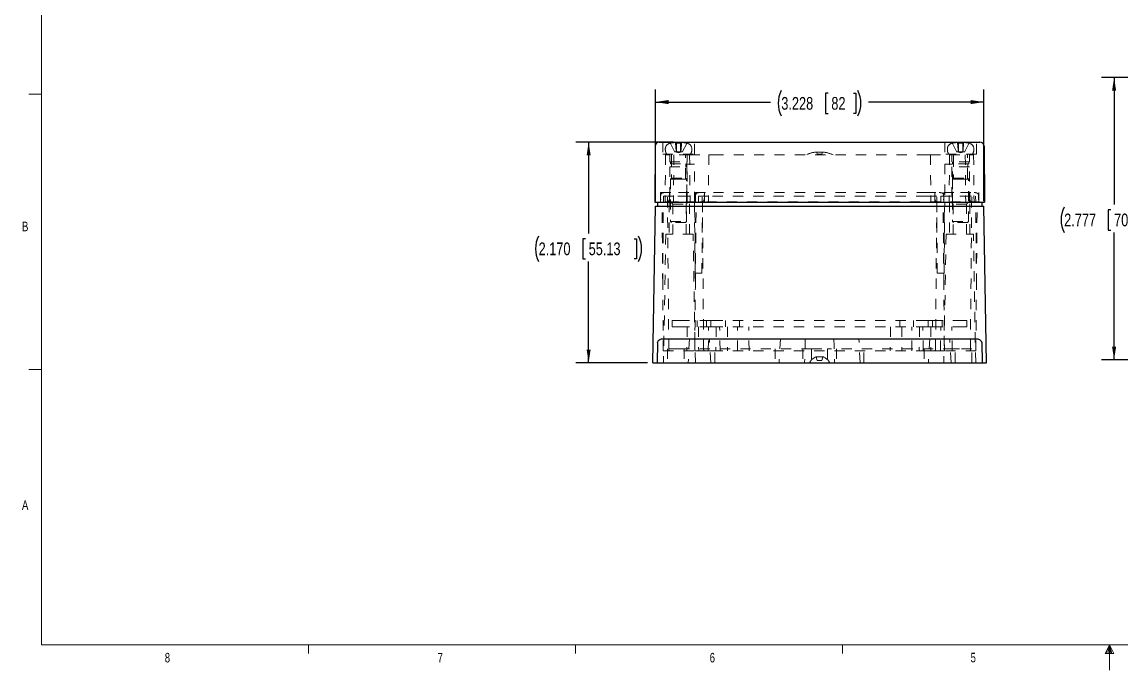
# Model space of a CAD drawing. Header units: inches. Extents: x 0.3 to 21.8, y 0.2 to 16.9.
# Drawn here: x 0.33 to 11.15, y 0.16 to 6.54 of the extents above; entities that cross this region are included whole.
import ezdxf

# ---------------------------------------------------------------- set-up
doc = ezdxf.new("R2010")
doc.units = ezdxf.units.IN
doc.header["$MEASUREMENT"] = 0
doc.linetypes.add('HIDDEN', pattern=[0.075, 0.05, -0.025])
doc.layers.add('SLD-0', color=7, linetype='Continuous')
doc.styles.add('SLDTEXTSTYLE1', font='TXT', dxfattribs={"width": 0.75})
doc.dimstyles.new('SLDDIMSTYLE0', dxfattribs={"dimtxt": 0.125, "dimasz": 0.13, "dimexe": 0, "dimexo": 0.0625, "dimgap": 0.03125, "dimtad": 0, "dimtih": 1, "dimtoh": 1, "dimdec": 3, "dimrnd": 1e-09, "dimzin": 4, "dimdsep": 46, "dimtxsty": 'SLDTEXTSTYLE1', "dimsah": 1, "dimcen": 0.09, "dimadec": 0, "dimazin": 1, "dimtfac": 1, "dimtdec": 3, "dimtofl": 0, "dimtmove": 0, "dimatfit": 3, "dimfxl": 0, "dimfrac": 2, "dimtolj": 1, "dimtzin": 12, "dimarcsym": 0})
doc.dimstyles.new('SLDDIMSTYLE1', dxfattribs={"dimtxt": 0.125, "dimasz": 0.13, "dimexe": 0, "dimexo": 0.0625, "dimgap": 0.03125, "dimtad": 0, "dimtih": 1, "dimtoh": 1, "dimdec": 3, "dimrnd": 1e-09, "dimzin": 12, "dimdsep": 46, "dimtxsty": 'SLDTEXTSTYLE1', "dimsah": 1, "dimcen": 0.09, "dimadec": 0, "dimazin": 3, "dimtfac": 1, "dimtdec": 3, "dimtofl": 0, "dimtmove": 0, "dimatfit": 3, "dimfxl": 0, "dimfrac": 2, "dimtolj": 1, "dimtzin": 12, "dimarcsym": 0})

# ---------------------------------------------------------------- blocks, each defined once
blk = doc.blocks.new('_D')
at = {"layer": 'SLD-0', "color": 59}
for p, q in [((6.737, 5.356), (5.778, 5.356)), ((5.903, 5.356), (5.903, 4.457)), ((5.871, 4.406), (5.845, 4.406)), ((5.845, 4.406), (5.845, 4.207)), ((6.35, 4.406), (6.375, 4.406)), ((6.375, 4.406), (6.375, 4.207)), ((5.845, 4.207), (5.871, 4.207)), ((5.903, 3.186), (5.903, 4.182)), ((6.375, 4.207), (6.35, 4.207)), ((6.483, 3.186), (5.778, 3.186))]:
    blk.add_line(p, q, dxfattribs=at)
for centre, start, end in [((5.66, 4.307), 153.4349, 206.5651), ((6.145, 4.307), 333.4349, 26.5651)]:
    blk.add_arc(centre, 0.279, start, end, dxfattribs=at)
for points in [[(5.903, 5.356), (5.883, 5.226), (5.923, 5.226)], [(5.903, 3.186), (5.923, 3.316), (5.883, 3.316)]]:
    blk.add_solid(points, dxfattribs=at)
at = {"layer": 'SLD-0', "color": 59, "char_height": 0.125, "attachment_point": 1, "style": 'SLDTEXTSTYLE1'}
for s, insert in [('2.170', (5.411, 4.369)), ('55.13', (5.903, 4.369))]:
    blk.add_mtext(s, dxfattribs=dict(at, insert=insert))
blk = doc.blocks.new('_D_1')
at = {"layer": 'SLD-0'}
for p, q in [((6.559, 4.776), (6.559, 5.875)), ((9.788, 4.776), (9.788, 5.875)), ((6.559, 5.75), (7.692, 5.75)), ((8.257, 5.837), (8.232, 5.837)), ((8.232, 5.837), (8.232, 5.639)), ((8.506, 5.837), (8.531, 5.837)), ((8.531, 5.837), (8.531, 5.639)), ((9.788, 5.75), (8.655, 5.75)), ((8.232, 5.639), (8.257, 5.639)), ((8.531, 5.639), (8.506, 5.639))]:
    blk.add_line(p, q, dxfattribs=at)
for centre, start, end in [((8.046, 5.738), 153.4349, 206.5651), ((8.301, 5.738), 333.4349, 26.5651)]:
    blk.add_arc(centre, 0.279, start, end, dxfattribs=at)
for points in [[(6.559, 5.75), (6.689, 5.73), (6.689, 5.77)], [(9.788, 5.75), (9.658, 5.77), (9.658, 5.73)]]:
    blk.add_solid(points, dxfattribs=at)
at = {"layer": 'SLD-0', "char_height": 0.125, "attachment_point": 1, "style": 'SLDTEXTSTYLE1'}
for s, insert in [('3.228', (7.797, 5.8)), ('82', (8.289, 5.8))]:
    blk.add_mtext(s, dxfattribs=dict(at, insert=insert))
blk = doc.blocks.new('_D_5')
at = {"layer": 'SLD-0'}
for p, q in [((11.777, 5.992), (10.944, 5.992)), ((11.069, 5.992), (11.069, 4.741)), ((11.038, 4.69), (11.012, 4.69)), ((11.012, 4.69), (11.012, 4.491)), ((11.517, 4.69), (11.542, 4.69)), ((11.542, 4.69), (11.542, 4.491)), ((11.012, 4.491), (11.038, 4.491)), ((11.069, 3.215), (11.069, 4.466)), ((11.542, 4.491), (11.517, 4.491)), ((11.777, 3.215), (10.944, 3.215))]:
    blk.add_line(p, q, dxfattribs=at)
for centre, start, end in [((10.827, 4.591), 153.4349, 206.5651), ((11.312, 4.591), 333.4349, 26.5651)]:
    blk.add_arc(centre, 0.279, start, end, dxfattribs=at)
for points in [[(11.069, 5.992), (11.049, 5.862), (11.089, 5.862)], [(11.069, 3.215), (11.089, 3.345), (11.049, 3.345)]]:
    blk.add_solid(points, dxfattribs=at)
at = {"layer": 'SLD-0', "char_height": 0.125, "attachment_point": 1, "style": 'SLDTEXTSTYLE1'}
for s, insert in [('2.777', (10.578, 4.653)), ('70.53', (11.069, 4.653))]:
    blk.add_mtext(s, dxfattribs=dict(at, insert=insert))

msp = doc.modelspace()

# ---------------------------------------------------------------- linework, layer by layer
at = {"color": 7, "linetype": 'Continuous', "lineweight": 0}
for p, q in [((0.5229, 16.6606), (0.5229, 0.4106)), ((0.5229, 5.8276), (0.3979, 5.8276)), ((0.5229, 3.1196), (0.3979, 3.1196)), ((21.5229, 0.4106), (0.5229, 0.4106)), ((3.1479, 0.4106), (3.1479, 0.3258)), ((5.7729, 0.4106), (5.7729, 0.3258)), ((8.3979, 0.4106), (8.3979, 0.3258)), ((11.0229, 0.4106), (10.9809, 0.325)), ((10.9809, 0.325), (11.067, 0.325)), ((11.0229, 0.4106), (10.9891, 0.325)), ((11.0229, 0.4106), (11.0086, 0.325)), ((11.0229, 0.4106), (11.0229, 0.1629)), ((11.0229, 0.4106), (11.067, 0.325)), ((11.0229, 0.4106), (11.046, 0.325)), ((11.0229, 0.4106), (11.0358, 0.325))]:
    msp.add_line(p, q, dxfattribs=at)
at = {"color": 7, "linetype": 'Continuous', "lineweight": 30}
for p, q in [((6.5569, 5.3164), (6.5521, 4.7655)), ((6.5969, 5.3561), (6.7871, 5.3561)), ((6.7871, 5.3561), (9.5601, 5.3561)), ((9.5601, 5.3561), (9.7503, 5.3561)), ((9.7903, 5.3164), (9.7951, 4.7655)), ((6.5521, 4.7655), (6.7871, 4.7655)), ((6.5794, 4.7655), (6.5794, 4.7261)), ((6.7871, 4.7655), (9.5601, 4.7655)), ((9.5601, 4.7655), (9.7951, 4.7655)), ((9.7678, 4.7655), (9.7678, 4.7261)), ((6.5325, 3.1857), (6.5594, 4.7261)), ((6.5594, 4.7261), (6.7956, 4.7261)), ((6.7956, 4.7261), (9.5515, 4.7261)), ((9.5515, 4.7261), (9.7878, 4.7261)), ((9.8147, 3.1857), (9.7878, 4.7261)), ((6.5796, 3.3833), (6.5764, 3.1857)), ((6.6365, 3.4219), (6.7573, 3.4219)), ((6.7573, 3.4219), (6.9061, 3.4219)), ((6.9061, 3.4219), (9.4411, 3.4219)), ((9.4411, 3.4219), (9.5899, 3.4219)), ((9.5899, 3.4219), (9.7107, 3.4219)), ((9.7676, 3.3833), (9.7708, 3.1857)), ((6.5325, 3.1857), (6.5764, 3.1857)), ((6.5764, 3.1857), (6.7159, 3.1857)), ((6.7159, 3.1857), (6.9061, 3.1857)), ((6.9061, 3.1857), (9.4411, 3.1857)), ((9.4411, 3.1857), (9.6312, 3.1857)), ((9.6312, 3.1857), (9.7708, 3.1857)), ((9.7708, 3.1857), (9.8147, 3.1857))]:
    msp.add_line(p, q, dxfattribs=at)
at = {"color": 7, "linetype": 'HIDDEN', "lineweight": 0}
for p, q in [((6.6321, 5.3561), (6.6321, 5.238)), ((6.7074, 5.3422), (6.747, 5.2628)), ((6.7569, 5.3521), (6.7618, 5.3521)), ((6.7668, 5.3421), (6.7668, 5.26)), ((6.8074, 5.26), (6.8074, 5.3421)), ((6.8124, 5.3521), (6.8173, 5.3521)), ((6.8272, 5.2628), (6.8668, 5.3422)), ((6.8668, 5.3422), (6.867, 5.3426)), ((6.9421, 5.238), (6.9421, 5.3561)), ((9.4051, 5.3561), (9.4051, 5.238)), ((9.4804, 5.3422), (9.4802, 5.3426)), ((9.4804, 5.3422), (9.52, 5.2628)), ((9.5299, 5.3521), (9.5348, 5.3521)), ((9.5398, 5.3421), (9.5398, 5.26)), ((9.5804, 5.26), (9.5804, 5.3421)), ((9.5854, 5.3521), (9.5903, 5.3521)), ((9.6002, 5.2628), (9.6398, 5.3422)), ((9.6398, 5.3422), (9.64, 5.3426)), ((9.7151, 5.238), (9.7151, 5.3561)), ((6.6321, 5.238), (6.9421, 5.238)), ((6.6591, 5.2311), (6.6551, 4.7675)), ((6.6606, 5.2311), (6.6591, 5.2311)), ((6.8946, 5.2311), (6.6606, 5.2311)), ((6.7011, 5.238), (6.7011, 5.163)), ((6.7182, 5.238), (6.7182, 5.0017)), ((6.7411, 5.2311), (6.7371, 4.7675)), ((6.7515, 5.26), (6.754, 5.26)), ((6.754, 5.26), (6.765, 5.26)), ((6.7571, 5.26), (6.7871, 5.2503)), ((6.765, 5.26), (6.7668, 5.26)), ((6.7668, 5.26), (6.7673, 5.26)), ((6.7673, 5.26), (6.8068, 5.26)), ((6.7871, 5.2503), (6.8171, 5.26)), ((6.8068, 5.26), (6.8074, 5.26)), ((6.8074, 5.26), (6.8092, 5.26)), ((6.8092, 5.26), (6.8202, 5.26)), ((6.8202, 5.26), (6.8227, 5.26)), ((6.856, 5.0017), (6.856, 5.238)), ((6.8731, 5.163), (6.8731, 5.238)), ((6.896, 5.2311), (6.8946, 5.2311)), ((6.896, 5.2311), (6.9001, 4.7675)), ((6.896, 5.2311), (7.0841, 5.2311)), ((7.0841, 5.2311), (7.0801, 4.7675)), ((7.0841, 5.2311), (7.1301, 5.2311)), ((7.1301, 5.2311), (9.2171, 5.2311)), ((8.202, 5.2586), (8.1451, 5.2586)), ((8.1451, 5.2586), (8.1511, 5.2363)), ((8.1961, 5.2363), (8.1511, 5.2363)), ((8.1961, 5.2363), (8.202, 5.2586)), ((9.2171, 5.2311), (9.263, 5.2311)), ((9.263, 5.2311), (9.2671, 4.7675)), ((9.263, 5.2311), (9.4511, 5.2311)), ((9.7151, 5.238), (9.4051, 5.238)), ((9.4511, 5.2311), (9.4471, 4.7675)), ((9.4511, 5.2311), (9.4525, 5.2311)), ((9.4525, 5.2311), (9.6866, 5.2311)), ((9.4741, 5.238), (9.4741, 5.163)), ((9.4912, 5.238), (9.4912, 5.0017)), ((9.5245, 5.26), (9.527, 5.26)), ((9.527, 5.26), (9.538, 5.26)), ((9.5301, 5.26), (9.5601, 5.2503)), ((9.538, 5.26), (9.5398, 5.26)), ((9.5398, 5.26), (9.5403, 5.26)), ((9.5403, 5.26), (9.5798, 5.26)), ((9.5601, 5.2503), (9.5901, 5.26)), ((9.5798, 5.26), (9.5804, 5.26)), ((9.5804, 5.26), (9.5822, 5.26)), ((9.5822, 5.26), (9.5932, 5.26)), ((9.5932, 5.26), (9.5957, 5.26)), ((9.606, 5.2311), (9.6101, 4.7675)), ((9.629, 5.0017), (9.629, 5.238)), ((9.6461, 5.163), (9.6461, 5.238)), ((9.6866, 5.2311), (9.688, 5.2311)), ((9.688, 5.2311), (9.6921, 4.7675)), ((6.7011, 5.163), (6.8731, 5.163)), ((6.7011, 5.113), (6.8731, 5.113)), ((6.7011, 5.113), (6.7011, 4.7675)), ((6.7071, 5.163), (6.7071, 5.143)), ((6.7071, 5.143), (6.8671, 5.143)), ((6.7161, 5.143), (6.7161, 5.113)), ((6.8581, 5.113), (6.8581, 5.143)), ((6.8671, 5.143), (6.8671, 5.163)), ((6.9421, 5.1405), (6.8671, 5.1405)), ((6.8671, 5.1405), (6.8671, 4.7675)), ((6.8731, 4.7675), (6.8731, 5.113)), ((6.9421, 4.7675), (6.9421, 5.1405)), ((9.4051, 5.1405), (9.4801, 5.1405)), ((9.4051, 5.1405), (9.4051, 4.7675)), ((9.6461, 5.163), (9.4741, 5.163)), ((9.6461, 5.113), (9.4741, 5.113)), ((9.4741, 5.113), (9.4741, 4.7675)), ((9.4801, 5.163), (9.4801, 5.143)), ((9.6401, 5.143), (9.4801, 5.143)), ((9.4801, 4.7675), (9.4801, 5.1405)), ((9.4891, 5.143), (9.4891, 5.113)), ((9.6311, 5.113), (9.6311, 5.143)), ((9.6401, 5.143), (9.6401, 5.163)), ((9.6461, 4.7675), (9.6461, 5.113)), ((6.7182, 5.0017), (6.7083, 4.9919)), ((6.7871, 4.9919), (6.7083, 4.9919)), ((6.7083, 4.9919), (6.7083, 4.5746)), ((6.7182, 5.0017), (6.856, 5.0017)), ((6.8658, 4.9919), (6.7871, 4.9919)), ((6.8658, 4.9919), (6.856, 5.0017)), ((6.8658, 4.5746), (6.8658, 4.9919)), ((9.4912, 5.0017), (9.4813, 4.9919)), ((9.5601, 4.9919), (9.4813, 4.9919)), ((9.4813, 4.9919), (9.4813, 4.5746)), ((9.4912, 5.0017), (9.629, 5.0017)), ((9.6388, 4.9919), (9.5601, 4.9919)), ((9.6388, 4.9919), (9.629, 5.0017)), ((9.6388, 4.5746), (9.6388, 4.9919)), ((6.7871, 4.7675), (6.6021, 4.7675)), ((6.6021, 4.7675), (6.6021, 4.7655)), ((6.6097, 4.8595), (6.6097, 4.7675)), ((6.6097, 4.8595), (6.7871, 4.8595)), ((6.6314, 3.9634), (6.6244, 4.7655)), ((6.6314, 3.9634), (6.6366, 4.7655)), ((6.6314, 3.9634), (6.6375, 4.7655)), ((6.6395, 4.8246), (6.639, 4.7655)), ((6.6395, 4.8246), (6.7787, 4.8246)), ((6.691, 3.3137), (6.6778, 4.8246)), ((6.6956, 4.7655), (6.6956, 4.4505)), ((6.6956, 4.7655), (6.6956, 4.4505)), ((6.6977, 4.8595), (6.6977, 4.7675)), ((6.712, 4.7655), (6.7307, 4.7468)), ((6.7787, 4.8246), (6.7956, 4.8246)), ((6.7871, 4.8595), (6.7891, 4.8595)), ((9.5601, 4.7675), (6.7871, 4.7675)), ((6.7891, 4.8595), (6.9527, 4.8595)), ((6.7956, 4.8246), (6.9822, 4.8246)), ((6.8606, 4.7468), (6.8793, 4.7655)), ((6.8956, 4.4505), (6.8956, 4.7655)), ((6.8956, 4.4505), (6.8956, 4.7655)), ((6.9435, 4.7655), (6.9497, 4.0655)), ((6.9524, 3.9634), (6.9475, 4.7655)), ((6.9524, 3.9634), (6.9594, 4.7655)), ((6.9527, 4.8595), (7.1301, 4.8595)), ((6.9527, 4.8595), (6.9527, 4.7675)), ((6.9822, 4.8246), (6.9817, 4.7655)), ((6.9822, 4.8246), (7.1214, 4.8246)), ((7.0162, 4.0655), (7.0223, 4.7655)), ((7.0337, 3.3137), (7.0206, 4.8246)), ((7.0407, 4.8595), (7.0407, 4.7675)), ((7.1214, 4.8246), (9.2258, 4.8246)), ((7.1301, 4.8595), (9.2171, 4.8595)), ((9.2171, 4.8595), (9.3945, 4.8595)), ((9.2258, 4.8246), (9.365, 4.8246)), ((9.3065, 4.8595), (9.3065, 4.7675)), ((9.3134, 3.3137), (9.3266, 4.8246)), ((9.3249, 4.7655), (9.331, 4.0655)), ((9.365, 4.8246), (9.3655, 4.7655)), ((9.365, 4.8246), (9.5515, 4.8246)), ((9.3948, 3.9634), (9.3878, 4.7655)), ((9.3945, 4.8595), (9.3945, 4.7675)), ((9.3945, 4.8595), (9.5581, 4.8595)), ((9.3948, 3.9634), (9.3997, 4.7655)), ((9.3975, 4.0655), (9.4036, 4.7655)), ((9.4515, 4.7655), (9.4515, 4.4505)), ((9.4515, 4.7655), (9.4515, 4.4505)), ((9.4679, 4.7655), (9.4866, 4.7468)), ((9.5515, 4.8246), (9.5685, 4.8246)), ((9.5581, 4.8595), (9.5601, 4.8595)), ((9.5601, 4.8595), (9.7375, 4.8595)), ((9.7451, 4.7675), (9.5601, 4.7675)), ((9.5685, 4.8246), (9.7077, 4.8246)), ((9.6165, 4.7468), (9.6352, 4.7655)), ((9.6495, 4.8595), (9.6495, 4.7675)), ((9.6515, 4.4505), (9.6515, 4.7655)), ((9.6515, 4.4505), (9.6515, 4.7655)), ((9.6561, 3.3137), (9.6693, 4.8246)), ((9.7077, 4.8246), (9.7082, 4.7655)), ((9.7158, 3.9634), (9.7097, 4.7655)), ((9.7158, 3.9634), (9.7106, 4.7655)), ((9.7158, 3.9634), (9.7228, 4.7655)), ((9.7375, 4.8595), (9.7375, 4.7675)), ((9.7451, 4.7675), (9.7451, 4.7655)), ((6.7307, 4.7468), (6.8606, 4.7468)), ((6.7307, 4.7468), (6.7307, 4.4505)), ((6.8606, 4.4505), (6.8606, 4.7468)), ((9.6165, 4.7468), (9.4866, 4.7468)), ((9.4866, 4.7468), (9.4866, 4.4505)), ((9.6165, 4.4505), (9.6165, 4.7468)), ((6.7083, 4.5746), (6.8658, 4.5746)), ((6.7083, 4.5746), (6.7182, 4.5647)), ((6.856, 4.5647), (6.7182, 4.5647)), ((6.856, 4.5647), (6.8658, 4.5746)), ((9.4813, 4.5746), (9.6388, 4.5746)), ((9.4813, 4.5746), (9.4912, 4.5647)), ((9.629, 4.5647), (9.4912, 4.5647)), ((9.629, 4.5647), (9.6388, 4.5746)), ((6.6612, 4.4505), (6.6391, 3.1857)), ((6.9301, 4.4505), (6.6612, 4.4505)), ((6.9521, 3.1857), (6.9301, 4.4505)), ((9.4171, 4.4505), (9.395, 3.1857)), ((9.4171, 4.4505), (9.686, 4.4505)), ((9.708, 3.1857), (9.686, 4.4505)), ((7.0162, 4.0655), (6.9497, 4.0655)), ((9.331, 4.0655), (9.3975, 4.0655)), ((6.7257, 3.6025), (6.7257, 3.54)), ((6.7257, 3.6025), (6.7844, 3.6025)), ((6.7844, 3.6025), (6.7956, 3.6025)), ((6.7956, 3.6025), (7.0627, 3.6025)), ((6.9696, 3.6025), (6.9696, 3.54)), ((7.0627, 3.6025), (7.0627, 3.54)), ((7.0627, 3.6025), (7.1214, 3.6025)), ((7.1046, 3.54), (7.1046, 3.6025)), ((7.1214, 3.6025), (9.2258, 3.6025)), ((7.2501, 3.6025), (7.2501, 3.54)), ((7.3851, 3.54), (7.3851, 3.6025)), ((8.9621, 3.6025), (8.9621, 3.54)), ((9.0971, 3.54), (9.0971, 3.6025)), ((9.2258, 3.6025), (9.2845, 3.6025)), ((9.2426, 3.6025), (9.2426, 3.54)), ((9.2845, 3.6025), (9.2845, 3.54)), ((9.2845, 3.6025), (9.5515, 3.6025)), ((9.3776, 3.54), (9.3776, 3.6025)), ((9.5515, 3.6025), (9.5628, 3.6025)), ((9.5628, 3.6025), (9.6215, 3.6025)), ((9.6215, 3.6025), (9.6215, 3.54)), ((6.7257, 3.54), (6.7844, 3.54)), ((6.7844, 3.54), (6.7956, 3.54)), ((6.7956, 3.54), (7.0627, 3.54)), ((6.8728, 3.54), (6.8687, 3.3038)), ((6.9826, 3.54), (6.9847, 3.3038)), ((7.0627, 3.54), (7.1214, 3.54)), ((7.079, 3.3038), (7.0811, 3.54)), ((7.1214, 3.54), (9.2258, 3.54)), ((7.1582, 3.54), (7.1541, 3.3038)), ((7.195, 3.3038), (7.1909, 3.54)), ((7.2681, 3.54), (7.2681, 3.3038)), ((7.3665, 3.3038), (7.3665, 3.54)), ((7.4805, 3.3038), (7.4763, 3.54)), ((8.8708, 3.54), (8.8667, 3.3038)), ((8.9807, 3.54), (8.9807, 3.3038)), ((9.0791, 3.3038), (9.0791, 3.54)), ((9.1563, 3.54), (9.1521, 3.3038)), ((9.1931, 3.3038), (9.1889, 3.54)), ((9.2258, 3.54), (9.2845, 3.54)), ((9.2661, 3.54), (9.2682, 3.3038)), ((9.2845, 3.54), (9.5515, 3.54)), ((9.3625, 3.3038), (9.3645, 3.54)), ((9.4785, 3.3038), (9.4744, 3.54)), ((9.5515, 3.54), (9.5628, 3.54)), ((9.5628, 3.54), (9.6215, 3.54)), ((6.8941, 3.4219), (6.8817, 3.1857)), ((7.1033, 3.1857), (7.0909, 3.4219)), ((7.7878, 3.4219), (7.7754, 3.1857)), ((8.5718, 3.1857), (8.5594, 3.4219)), ((9.2563, 3.4219), (9.2439, 3.1857)), ((9.4655, 3.1857), (9.4531, 3.4219)), ((6.6372, 3.3038), (6.9467, 3.3038)), ((6.6775, 3.3235), (6.6785, 3.3235)), ((6.6775, 3.3235), (6.6775, 3.1857)), ((6.7987, 3.3235), (6.6785, 3.3235)), ((6.8581, 3.3235), (6.7987, 3.3235)), ((6.8411, 3.3235), (6.8411, 3.1857)), ((8.0954, 3.3235), (6.8581, 3.3235)), ((6.9467, 3.3038), (7.0437, 3.3038)), ((7.0437, 3.3038), (7.1214, 3.3038)), ((7.1214, 3.3038), (9.2258, 3.3038)), ((7.1439, 3.1857), (7.1439, 3.3235)), ((7.7378, 3.3235), (7.7378, 3.1857)), ((8.0078, 3.3235), (8.0078, 3.1857)), ((8.0954, 3.3235), (8.0954, 3.1857)), ((8.0954, 3.3235), (8.2517, 3.3235)), ((9.4891, 3.3235), (8.2517, 3.3235)), ((8.2517, 3.3235), (8.2517, 3.1857)), ((8.3393, 3.3235), (8.3393, 3.1857)), ((8.6094, 3.1857), (8.6094, 3.3235)), ((9.2033, 3.3235), (9.2033, 3.1857)), ((9.2258, 3.3038), (9.3034, 3.3038)), ((9.3034, 3.3038), (9.4005, 3.3038)), ((9.71, 3.3038), (9.4005, 3.3038)), ((9.5485, 3.3235), (9.4891, 3.3235)), ((9.5061, 3.1857), (9.5061, 3.3235)), ((9.6687, 3.3235), (9.5485, 3.3235)), ((9.6697, 3.3235), (9.6687, 3.3235)), ((9.6697, 3.1857), (9.6697, 3.3235)), ((8.1413, 3.2442), (8.1736, 3.2442)), ((8.1413, 3.2442), (8.151, 3.2081)), ((8.151, 3.2081), (8.1736, 3.2081)), ((8.1736, 3.2442), (8.2058, 3.2442)), ((8.1736, 3.2081), (8.1962, 3.2081)), ((8.1962, 3.2081), (8.2058, 3.2442))]:
    msp.add_line(p, q, dxfattribs=at)
at = {"color": 7, "linetype": 'HIDDEN', "lineweight": 0, "flags": 128}
for points in [[(6.7716, 5.345), (6.7716, 5.3449), (6.7715, 5.3447)], [(6.8026, 5.345), (6.8026, 5.3449), (6.8026, 5.3447)], [(9.5756, 5.345), (9.5756, 5.3449), (9.5756, 5.3447)]]:
    msp.add_lwpolyline(points, dxfattribs=at)
at = {"color": 7, "linetype": 'Continuous', "lineweight": 30}
for centre, start, end in [((6.5969, 5.3161), 90, 179.5), ((9.7503, 5.3161), 0.5, 90)]:
    msp.add_arc(centre, 0.04, start, end, dxfattribs=at)
at = {"color": 7, "linetype": 'HIDDEN', "lineweight": 0}
for centre, radius, start, end in [((6.7156, 5.2877), 0.0591, 109.02617, 180), ((6.7477, 5.1947), 0.1575, 107.16695, 109.02617), ((6.7027, 5.3403), 0.005, 26.49645, 107.18274), ((6.7618, 5.3471), 0.005, 0, 90), ((6.8124, 5.3471), 0.005, 90, 180), ((6.8714, 5.3403), 0.005, 72.83859, 153.50355), ((6.8265, 5.1947), 0.1575, 70.97383, 72.84948), ((6.8585, 5.2877), 0.0591, 0, 70.97383), ((9.4886, 5.2877), 0.0591, 109.02617, 180), ((9.5207, 5.1947), 0.1575, 107.16695, 109.02617), ((9.4757, 5.3403), 0.005, 26.49645, 107.18274), ((9.5348, 5.3471), 0.005, 0, 90), ((9.5854, 5.3471), 0.005, 90, 180), ((9.6444, 5.3403), 0.005, 72.83859, 153.50355), ((9.5995, 5.1947), 0.1575, 70.97383, 72.84948), ((9.6315, 5.2877), 0.0591, 0, 70.97383), ((6.7672, 5.2877), 0.1106, 180, 206.715), ((6.7515, 5.265), 0.005, 206.49645, 270), ((6.8227, 5.265), 0.005, 270, 333.50355), ((6.807, 5.2877), 0.1106, 333.285, 0), ((8.1736, 4.9402), 0.3197, 95.10764, 114.48823), ((8.1736, 4.9402), 0.3197, 65.51177, 84.89236), ((9.5402, 5.2877), 0.1106, 180, 206.715), ((9.5245, 5.265), 0.005, 206.49645, 270), ((9.5957, 5.265), 0.005, 270, 333.50355), ((9.58, 5.2877), 0.1106, 333.285, 0), ((6.701, 3.3138), 0.01, 180.5, 270), ((7.0437, 3.3138), 0.01, 180.5, 270), ((9.3034, 3.3138), 0.01, 270, 359.5), ((9.6461, 3.3138), 0.01, 270, 359.5), ((8.1736, 3.14), 0.109, 107.20587, 155.22416), ((8.1736, 3.14), 0.109, 24.77584, 72.79413)]:
    msp.add_arc(centre, radius, start, end, dxfattribs=at)
for centre, major_axis, start_param, end_param in [((6.7718, 5.265), (0.00487, 0.00487), 3.3728178, 4.4811638), ((6.8024, 5.265), (0.00487, -0.00487), 4.9436141, 6.0519602), ((9.5448, 5.265), (0.00487, 0.00487), 3.3728178, 4.4811638), ((9.5754, 5.265), (0.00487, -0.00487), 4.9436141, 6.0519602)]:
    msp.add_ellipse(centre, major_axis=major_axis, ratio=0.2354361, start_param=start_param, end_param=end_param, dxfattribs=at)
for points, knots in [([(6.7118, 5.3469), (6.7114, 5.3468), (6.7097, 5.3464), (6.7071, 5.3458), (6.7046, 5.3452), (6.7033, 5.345), (6.7029, 5.3449), (6.7029, 5.3449), (6.7032, 5.3449), (6.7039, 5.3449), (6.705, 5.3446), (6.7062, 5.3438), (6.7071, 5.3429), (6.7073, 5.3423), (6.7073, 5.3422)], [0, 0, 0, 0, 0.0681395, 0.264195, 0.4334953, 0.5632158, 0.635245, 0.6847721, 0.7169158, 0.7527556, 0.8183394, 0.8967597, 0.9855689, 1, 1, 1, 1]), ([(6.7569, 5.3521), (6.7433, 5.3515), (6.7281, 5.3509), (6.7134, 5.3473), (6.7118, 5.3469)], [0, 0, 0, 0, 0.8950972, 1, 1, 1, 1]), ([(6.7572, 5.3471), (6.7572, 5.3476), (6.7572, 5.3485), (6.7575, 5.3498), (6.758, 5.3509), (6.759, 5.3518), (6.76, 5.3521), (6.7607, 5.3521), (6.7608, 5.3521)], [0, 0, 0, 0, 0.1586713, 0.3172169, 0.4793819, 0.6617655, 0.9366869, 1, 1, 1, 1]), ([(6.765, 5.26), (6.7632, 5.2786), (6.7606, 5.3077), (6.7581, 5.3367), (6.7572, 5.3471)], [0, 0, 0, 0, 0.6414371, 1, 1, 1, 1]), ([(6.7716, 5.345), (6.7712, 5.345), (6.7699, 5.3449), (6.7679, 5.345), (6.7661, 5.3452), (6.7652, 5.3454), (6.7649, 5.3456), (6.7651, 5.3455), (6.7657, 5.345), (6.7665, 5.344), (6.7669, 5.3428), (6.7668, 5.3422), (6.7668, 5.3421)], [0, 0, 0, 0, 0.068854, 0.2444064, 0.3927719, 0.5086285, 0.5977176, 0.6726399, 0.74994, 0.8542302, 0.9843491, 1, 1, 1, 1]), ([(6.765, 5.3455), (6.765, 5.3455), (6.765, 5.3455), (6.7655, 5.3452), (6.7662, 5.3444), (6.7668, 5.3432), (6.7667, 5.3423), (6.7667, 5.3421)], [0, 0, 0, 0, 0.1077344, 0.2983142, 0.5546832, 0.8625458, 1, 1, 1, 1]), ([(6.7668, 5.3471), (6.7668, 5.3466), (6.7668, 5.3459), (6.7668, 5.3425), (6.7668, 5.3421)], [0, 0, 0, 0, 0.8954445, 1, 1, 1, 1]), ([(6.8075, 5.3422), (6.8074, 5.3425), (6.8074, 5.3432), (6.8079, 5.3444), (6.8087, 5.3452), (6.8092, 5.3455), (6.8092, 5.3455), (6.8089, 5.3454), (6.808, 5.3452), (6.8065, 5.345), (6.8045, 5.3449), (6.8032, 5.345), (6.8026, 5.345)], [0, 0, 0, 0, 0.0478593, 0.1704906, 0.2687666, 0.3499668, 0.4209688, 0.4992622, 0.6067546, 0.7360949, 0.8967257, 1, 1, 1, 1]), ([(6.8074, 5.3421), (6.8074, 5.3425), (6.8074, 5.3459), (6.8074, 5.3466), (6.8074, 5.3471)], [0, 0, 0, 0, 0.1045555, 1, 1, 1, 1]), ([(6.817, 5.3471), (6.8152, 5.3262), (6.8127, 5.2971), (6.81, 5.2681), (6.8092, 5.26)], [0, 0, 0, 0, 0.7217865, 1, 1, 1, 1]), ([(6.8134, 5.3521), (6.8139, 5.3521), (6.8149, 5.352), (6.816, 5.351), (6.8167, 5.3498), (6.817, 5.3485), (6.817, 5.3475), (6.817, 5.3471)], [0, 0, 0, 0, 0.2846386, 0.502156, 0.6839376, 0.8665786, 1, 1, 1, 1]), ([(6.8624, 5.3469), (6.8608, 5.3473), (6.8461, 5.3509), (6.8309, 5.3515), (6.8173, 5.3521)], [0, 0, 0, 0, 0.1049028, 1, 1, 1, 1]), ([(6.8678, 5.3435), (6.8681, 5.3438), (6.8687, 5.3443), (6.8697, 5.3447), (6.8705, 5.3449), (6.871, 5.3449), (6.8712, 5.3449), (6.8713, 5.3449), (6.8712, 5.3449), (6.8706, 5.345), (6.8693, 5.3453), (6.867, 5.3458), (6.8644, 5.3464), (6.8628, 5.3468), (6.8624, 5.3469)], [0, 0, 0, 0, 0.0722875, 0.1354338, 0.185972, 0.2220958, 0.2527117, 0.2889701, 0.3417279, 0.4231795, 0.5502818, 0.7210569, 0.9195498, 1, 1, 1, 1]), ([(6.8668, 5.3422), (6.8671, 5.3427), (6.8673, 5.3432), (6.8677, 5.3435), (6.8678, 5.3435)], [0, 0, 0, 0, 0.96953723, 1, 1, 1, 1]), ([(9.4848, 5.3469), (9.4844, 5.3468), (9.4827, 5.3464), (9.4801, 5.3458), (9.4776, 5.3452), (9.4763, 5.345), (9.4759, 5.3449), (9.4759, 5.3449), (9.4762, 5.3449), (9.4769, 5.3449), (9.478, 5.3446), (9.4792, 5.3438), (9.4801, 5.3429), (9.4803, 5.3423), (9.4803, 5.3422)], [0, 0, 0, 0, 0.0681395, 0.264195, 0.4334953, 0.5632158, 0.635245, 0.6847721, 0.7169158, 0.7527556, 0.8183394, 0.8967597, 0.9855689, 1, 1, 1, 1]), ([(9.5299, 5.3521), (9.5163, 5.3515), (9.5011, 5.3509), (9.4864, 5.3473), (9.4848, 5.3469)], [0, 0, 0, 0, 0.8950972, 1, 1, 1, 1]), ([(9.5302, 5.3471), (9.5302, 5.3476), (9.5302, 5.3485), (9.5305, 5.3498), (9.531, 5.3509), (9.532, 5.3518), (9.533, 5.3521), (9.5337, 5.3521), (9.5338, 5.3521)], [0, 0, 0, 0, 0.1586713, 0.3172169, 0.4793819, 0.6617655, 0.9366869, 1, 1, 1, 1]), ([(9.538, 5.26), (9.5362, 5.2786), (9.5336, 5.3077), (9.5311, 5.3367), (9.5302, 5.3471)], [0, 0, 0, 0, 0.6414371, 1, 1, 1, 1]), ([(9.5446, 5.345), (9.5442, 5.345), (9.5429, 5.3449), (9.5409, 5.345), (9.5391, 5.3452), (9.5382, 5.3454), (9.5379, 5.3456), (9.5381, 5.3455), (9.5387, 5.345), (9.5395, 5.344), (9.5399, 5.3428), (9.5398, 5.3422), (9.5398, 5.3421)], [0, 0, 0, 0, 0.068854, 0.2444064, 0.3927719, 0.5086285, 0.5977176, 0.6726399, 0.74994, 0.8542302, 0.9843491, 1, 1, 1, 1]), ([(9.538, 5.3455), (9.538, 5.3455), (9.538, 5.3455), (9.5385, 5.3452), (9.5392, 5.3444), (9.5398, 5.3432), (9.5397, 5.3423), (9.5397, 5.3421)], [0, 0, 0, 0, 0.1077344, 0.2983142, 0.5546832, 0.8625458, 1, 1, 1, 1]), ([(9.5398, 5.3471), (9.5398, 5.3466), (9.5398, 5.3459), (9.5398, 5.3425), (9.5398, 5.3421)], [0, 0, 0, 0, 0.8954445, 1, 1, 1, 1]), ([(9.5805, 5.3422), (9.5804, 5.3425), (9.5804, 5.3432), (9.5809, 5.3444), (9.5817, 5.3452), (9.5822, 5.3455), (9.5822, 5.3455), (9.5819, 5.3454), (9.581, 5.3452), (9.5795, 5.345), (9.5775, 5.3449), (9.5762, 5.345), (9.5756, 5.345)], [0, 0, 0, 0, 0.0478593, 0.1704906, 0.2687666, 0.3499668, 0.4209688, 0.4992622, 0.6067546, 0.7360949, 0.8967257, 1, 1, 1, 1]), ([(9.5804, 5.3421), (9.5804, 5.3425), (9.5804, 5.3459), (9.5804, 5.3466), (9.5804, 5.3471)], [0, 0, 0, 0, 0.1045555, 1, 1, 1, 1]), ([(9.59, 5.3471), (9.5882, 5.3262), (9.5857, 5.2971), (9.583, 5.2681), (9.5822, 5.26)], [0, 0, 0, 0, 0.7217865, 1, 1, 1, 1]), ([(9.5864, 5.3521), (9.5869, 5.3521), (9.5879, 5.352), (9.589, 5.351), (9.5897, 5.3498), (9.59, 5.3485), (9.59, 5.3475), (9.59, 5.3471)], [0, 0, 0, 0, 0.2846386, 0.502156, 0.6839376, 0.8665786, 1, 1, 1, 1]), ([(9.6354, 5.3469), (9.6338, 5.3473), (9.6191, 5.3509), (9.6039, 5.3515), (9.5903, 5.3521)], [0, 0, 0, 0, 0.1049028, 1, 1, 1, 1]), ([(9.6408, 5.3435), (9.6411, 5.3438), (9.6417, 5.3443), (9.6427, 5.3447), (9.6435, 5.3449), (9.644, 5.3449), (9.6442, 5.3449), (9.6443, 5.3449), (9.6442, 5.3449), (9.6436, 5.345), (9.6423, 5.3453), (9.64, 5.3458), (9.6374, 5.3464), (9.6358, 5.3468), (9.6354, 5.3469)], [0, 0, 0, 0, 0.0722875, 0.1354338, 0.185972, 0.2220958, 0.2527117, 0.2889701, 0.3417279, 0.4231795, 0.5502818, 0.7210569, 0.9195498, 1, 1, 1, 1]), ([(9.6398, 5.3422), (9.6401, 5.3427), (9.6403, 5.3432), (9.6407, 5.3435), (9.6408, 5.3435)], [0, 0, 0, 0, 0.96953723, 1, 1, 1, 1]), ([(6.6537, 4.8595), (6.6486, 4.8594), (6.6396, 4.8592), (6.6274, 4.8566), (6.6181, 4.8508), (6.6126, 4.8411), (6.6101, 4.8284), (6.6095, 4.8135), (6.6101, 4.7987), (6.6119, 4.786), (6.6164, 4.777), (6.6232, 4.7718), (6.6314, 4.7691), (6.6417, 4.7677), (6.6494, 4.7676), (6.6537, 4.7675)], [0, 0, 0, 0, 0.1003507, 0.1783515, 0.2431686, 0.3094547, 0.3916161, 0.4969236, 0.6021854, 0.683634, 0.7479577, 0.7945103, 0.8483054, 0.9154581, 1, 1, 1, 1]), ([(6.6537, 4.7675), (6.658, 4.7676), (6.6657, 4.7677), (6.6761, 4.7691), (6.6842, 4.7718), (6.691, 4.777), (6.6955, 4.786), (6.6974, 4.7987), (6.6979, 4.8135), (6.6974, 4.8284), (6.6949, 4.8411), (6.6893, 4.8508), (6.6801, 4.8566), (6.6679, 4.8592), (6.6588, 4.8594), (6.6537, 4.8595)], [0, 0, 0, 0, 0.0845419, 0.1516946, 0.2054897, 0.2520423, 0.316366, 0.3978146, 0.5030764, 0.6083839, 0.6905453, 0.7568314, 0.8216485, 0.8996493, 1, 1, 1, 1]), ([(6.9967, 4.8595), (6.9916, 4.8594), (6.9826, 4.8592), (6.9704, 4.8566), (6.9611, 4.8508), (6.9556, 4.8411), (6.9531, 4.8284), (6.9525, 4.8135), (6.9531, 4.7987), (6.9549, 4.786), (6.9594, 4.777), (6.9662, 4.7718), (6.9744, 4.7691), (6.9847, 4.7677), (6.9924, 4.7676), (6.9967, 4.7675)], [0, 0, 0, 0, 0.1003507, 0.1783515, 0.2431686, 0.3094547, 0.3916161, 0.4969236, 0.6021854, 0.683634, 0.7479577, 0.7945103, 0.8483054, 0.9154581, 1, 1, 1, 1]), ([(6.9967, 4.7675), (7.001, 4.7676), (7.0087, 4.7677), (7.0191, 4.7691), (7.0272, 4.7718), (7.034, 4.777), (7.0385, 4.786), (7.0404, 4.7987), (7.0409, 4.8135), (7.0404, 4.8284), (7.0379, 4.8411), (7.0323, 4.8508), (7.0231, 4.8566), (7.0109, 4.8592), (7.0018, 4.8594), (6.9967, 4.8595)], [0, 0, 0, 0, 0.0845419, 0.1516946, 0.2054897, 0.2520423, 0.316366, 0.3978146, 0.5030764, 0.6083839, 0.6905453, 0.7568314, 0.8216485, 0.8996493, 1, 1, 1, 1]), ([(9.3505, 4.7675), (9.3462, 4.7676), (9.3385, 4.7677), (9.3281, 4.7691), (9.32, 4.7718), (9.3132, 4.777), (9.3087, 4.786), (9.3068, 4.7987), (9.3063, 4.8135), (9.3068, 4.8284), (9.3093, 4.8411), (9.3149, 4.8508), (9.3241, 4.8566), (9.3363, 4.8592), (9.3454, 4.8594), (9.3505, 4.8595)], [0, 0, 0, 0, 0.0845419, 0.1516946, 0.2054897, 0.2520423, 0.316366, 0.3978146, 0.5030764, 0.6083839, 0.6905453, 0.7568314, 0.8216485, 0.8996493, 1, 1, 1, 1]), ([(9.3505, 4.8595), (9.3556, 4.8594), (9.3646, 4.8592), (9.3768, 4.8566), (9.3861, 4.8508), (9.3916, 4.8411), (9.3941, 4.8284), (9.3947, 4.8135), (9.3941, 4.7987), (9.3922, 4.786), (9.3877, 4.777), (9.3809, 4.7718), (9.3728, 4.7691), (9.3624, 4.7677), (9.3548, 4.7676), (9.3505, 4.7675)], [0, 0, 0, 0, 0.1003507, 0.1783515, 0.2431686, 0.3094547, 0.3916161, 0.4969236, 0.6021854, 0.683634, 0.7479577, 0.7945103, 0.8483054, 0.9154581, 1, 1, 1, 1]), ([(9.6935, 4.7675), (9.6892, 4.7676), (9.6815, 4.7677), (9.6711, 4.7691), (9.663, 4.7718), (9.6562, 4.777), (9.6517, 4.786), (9.6498, 4.7987), (9.6493, 4.8135), (9.6498, 4.8284), (9.6523, 4.8411), (9.6579, 4.8508), (9.6671, 4.8566), (9.6793, 4.8592), (9.6884, 4.8594), (9.6935, 4.8595)], [0, 0, 0, 0, 0.0845419, 0.1516946, 0.2054897, 0.2520423, 0.316366, 0.3978146, 0.5030764, 0.6083839, 0.6905453, 0.7568314, 0.8216485, 0.8996493, 1, 1, 1, 1]), ([(9.6935, 4.8595), (9.6986, 4.8594), (9.7076, 4.8592), (9.7198, 4.8566), (9.7291, 4.8508), (9.7346, 4.8411), (9.7371, 4.8284), (9.7377, 4.8135), (9.7371, 4.7987), (9.7352, 4.786), (9.7307, 4.777), (9.7239, 4.7718), (9.7158, 4.7691), (9.7054, 4.7677), (9.6978, 4.7676), (9.6935, 4.7675)], [0, 0, 0, 0, 0.1003507, 0.1783515, 0.2431686, 0.3094547, 0.3916161, 0.4969236, 0.6021854, 0.683634, 0.7479577, 0.7945103, 0.8483054, 0.9154581, 1, 1, 1, 1])]:
    msp.add_open_spline(points, degree=3, knots=knots, dxfattribs=at)
for points in [[(6.8026, 5.3447), (6.7975, 5.3449), (6.7871, 5.3453), (6.7767, 5.3449), (6.7715, 5.3447)], [(9.5756, 5.3447), (9.5705, 5.3449), (9.5601, 5.3453), (9.5497, 5.3449), (9.5445, 5.3447)], [(6.6372, 3.3038), (6.6353, 3.5237), (6.6333, 3.7435), (6.6314, 3.9634)], [(6.9467, 3.3038), (6.9486, 3.5237), (6.9505, 3.7435), (6.9524, 3.9634)], [(9.4005, 3.3038), (9.3986, 3.5237), (9.3967, 3.7435), (9.3948, 3.9634)], [(9.71, 3.3038), (9.7119, 3.5237), (9.7138, 3.7435), (9.7158, 3.9634)], [(8.0329, 3.4219), (8.0306, 3.3432), (8.0284, 3.2645), (8.0263, 3.1857)], [(8.3143, 3.4219), (8.3165, 3.3432), (8.3187, 3.2645), (8.3209, 3.1857)]]:
    msp.add_open_spline(points, degree=3, dxfattribs=at)
at = {"color": 7, "linetype": 'Continuous', "lineweight": 30}
for points, knots in [([(6.5796, 3.3833), (6.5796, 3.3874), (6.5809, 3.3912), (6.584, 3.3973), (6.5859, 3.3999), (6.5921, 3.4067), (6.5968, 3.4101), (6.607, 3.4158), (6.6124, 3.418), (6.6239, 3.421), (6.63, 3.4219), (6.6365, 3.4219)], [0, 0, 0, 0, 0.125, 0.125, 0.25, 0.25, 0.5, 0.5, 0.75, 0.75, 1, 1, 1, 1]), ([(9.7107, 3.4219), (9.7171, 3.4219), (9.7232, 3.421), (9.7348, 3.418), (9.7403, 3.4157), (9.7504, 3.4101), (9.7551, 3.4066), (9.7613, 3.3999), (9.7632, 3.3973), (9.7663, 3.3912), (9.7676, 3.3874), (9.7676, 3.3833)], [0, 0, 0, 0, 0.25, 0.25, 0.5, 0.5, 0.75, 0.75, 0.875, 0.875, 1, 1, 1, 1])]:
    msp.add_open_spline(points, degree=3, knots=knots, dxfattribs=at)

# ---------------------------------------------------------------- texts
at = {"color": 7, "linetype": 'Continuous', "lineweight": 0, "char_height": 0.0937, "attachment_point": 1, "style": 'SLDTEXTSTYLE1'}
for s, insert in [('B', (0.3323, 4.5729)), ('A', (0.3319, 1.8323)), ('8', (1.7357, 0.3312)), ('7', (4.4185, 0.3318)), ('6', (7.0933, 0.3312)), ('5', (9.6581, 0.332))]:
    msp.add_mtext(s, dxfattribs=dict(at, insert=insert))

# ---------------------------------------------------------------- dimensions: what is measured, and where the dimension line sits
at = {"layer": 'SLD-0'}
dim = msp.add_linear_dim(base=(11.0694, 5.9918), p1=(11.8273, 3.2149), p2=(11.8273, 5.9918), angle=90, text='(<>)', dimstyle='SLDDIMSTYLE1', dxfattribs=at)
dim.commit()
dim.dimension.update_dxf_attribs({"geometry": '_D_5', "text_midpoint": (11.0694, 4.6034), "dimtype": 160})
dim = msp.add_linear_dim(base=(9.7878, 5.7505), p1=(6.5594, 4.7261), p2=(9.7878, 4.7261), text='(<>)', dimstyle='SLDDIMSTYLE1', dxfattribs=at)
dim.commit()
dim.dimension.update_dxf_attribs({"geometry": '_D_1', "text_midpoint": (8.1736, 5.7505), "dimtype": 160})
at = {"layer": 'SLD-0', "color": 59}
dim = msp.add_linear_dim(base=(5.9026, 3.1857), p1=(6.7871, 5.3561), p2=(6.5325, 3.1857), angle=90, text='(<>)', dimstyle='SLDDIMSTYLE0', dxfattribs=at)
dim.commit()
dim.dimension.update_dxf_attribs({"geometry": '_D', "text_midpoint": (5.9026, 4.3193), "dimtype": 160})

doc.saveas('drawing.dxf')
